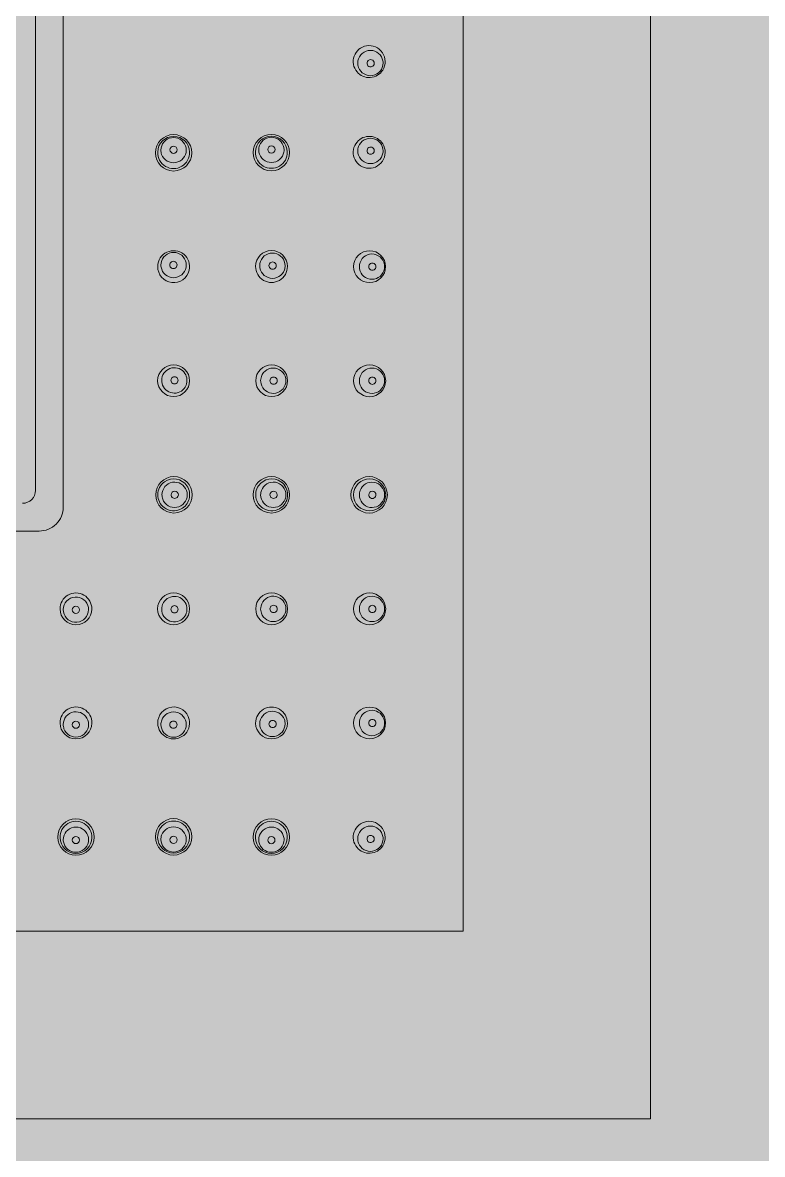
# Model space of a CAD drawing. Header units: metres. Extents: x 8 to 2416, y -346 to 476.
# Drawn here: x 134.64 to 134.7101, y -171.5554 to -171.4482 of the extents above; entities that cross this region are included whole.
import ezdxf

# ---------------------------------------------------------------- set-up
doc = ezdxf.new("R2010")
doc.units = ezdxf.units.M
doc.linetypes.add('0', pattern=[0])
doc.layers.get('0').update_dxf_attribs({"color": 250, "linetype": '0', "lineweight": 20})
doc.layers.add('baños', color=140, linetype='Continuous', lineweight=0)
doc.layers.add('SE-3', color=253, linetype='Continuous', lineweight=5)

# ---------------------------------------------------------------- blocks, each defined once
blk = doc.blocks.new('A$C3bae67db')
at = {"layer": 'baños'}
for p, q in [((0.05567767941755619, 0.142043857970684), (0.05567767969631632, 0.05795731748658994)), ((0.05830638234982644, 0.1404659088862488), (0.05830638234982644, 0.05953413947369057)), ((0.05795743052766511, 0.05567756672882496), (0.1420428246007646, 0.05567756672882496))]:
    blk.add_line(p, q, dxfattribs=at)
for points in [[(0.2000001275641807, 0.2000000241799569), (1.275641352549428e-07, 0.2000000241799569), (1.275641352549428e-07, 2.417995403902751e-08), (0.2000001275641807, 2.417995403902751e-08)], [(0.1822216636463319, 0.1822215602621071), (0.01777859148198413, 0.1822215602621071), (0.01777859148198413, 0.0177784880978038), (0.1822216636463319, 0.0177784880978038)]]:
    blk.add_lwpolyline(points, close=True, dxfattribs=at)
for centre, radius in [((0.03594724761362933, 0.09154160218716001), 0.001726273626168971), ((0.04522373788129563, 0.0915192099047566), 0.001726273626168971), ((0.02668161499421196, 0.05911006940277375), 0.001726273626168971), ((0.03594724761362933, 0.05911304439203136), 0.001726273626168971), ((0.04518573283938032, 0.05911304384883564), 0.001726273626168971), ((0.05448229008286809, 0.04822083048440717), 0.0003427381330779128), ((0.03594764254646954, 0.02668658888557829), 0.001726273626168971), ((0.04522413281413584, 0.0267089811679817), 0.001726273626168971), ((0.0544796976509847, 0.02668658888557829), 0.001726273626168971)]:
    blk.add_circle(centre, radius, dxfattribs=at)
for centre, radius, start, end in [((0.02668835295797045, 0.1001518126118626), 0.001521988814155353, 80.54815256121562, 211.6333361674779), ((0.02655997301460822, 0.1000209591002701), 0.001200817506817739, 359.9068270054257, 160.0843865683467), ((0.02668618238338105, 0.1001681136695467), 0.001506273214753162, 319.5304199536451, 80.36488295535518), ((0.02656214025953751, 0.1000257161674298), 0.001200821812368165, 179.9070834077331, 340.0164505868464), ((0.02655749825337672, 0.1000277860672369), 0.00119617823364954, 160.3514577205625, 180.0058689435308), ((0.02654205190149561, 0.1000024858231754), 0.0003417448353014675, 143.4591566175692, 215.8037251876988), ((0.02654379855423805, 0.1000029991692131), 0.0003434622621792048, 215.7027211554142, 279.638193328027), ((0.02654136459543999, 0.1000020948653102), 0.0003414261719296849, 69.53359209067591, 143.3377727266896), ((0.02654419348707826, 0.1000000241799555), 0.000340463161306216, 279.6564916593664, 353.5617333049892), ((0.02654142169056151, 0.1000001475760754), 0.0003432313649668054, 353.593148223272, 69.65618205706909), ((0.02656461747185723, 0.1000188828871771), 0.001196171468180108, 340.2835028898117, 0.005914314197119606), ((0.02667146049041413, 0.100157168698864), 0.001510474982378461, 212.1423970633514, 320.2087241241978), ((0.02668835295797045, 0.09157016255971584), 0.001521988814155353, 148.3666638325222, 279.4518474387844), ((0.02656214025953751, 0.09169625900414857), 0.001200821812368165, 19.98354941315381, 180.0929165922669), ((0.02667146049041413, 0.09156480647271437), 0.001510474982378461, 39.79127587580216, 147.8576029366485), ((0.02668618238338105, 0.09155386150203171), 0.001506273214753162, 279.6351170446448, 40.46958004635492), ((0.0359481338652845, 0.09158545607456503), 0.001508167584307319, 0.9001850982253351, 179.1011506184335), ((0.03595007576698528, 0.09178627793871996), 0.001202478864778748, 20.04951967974916, 179.640957565026), ((0.04522285162964046, 0.09156306379213319), 0.001508167584307319, 0.8988493815665013, 179.0998149017751), ((0.04522090972771231, 0.09176388565628812), 0.001202478864778748, 0.3590424349740219, 159.9504803202513), ((0.02655749825337672, 0.09169418910434146), 0.00119617823364954, 179.9941310564692, 199.6485422794377), ((0.02655997301460822, 0.09170101607130832), 0.001200817506817739, 199.9156134316533, 0.09317299457435906), ((0.02654205190149561, 0.09171948934840302), 0.0003417448353014675, 144.1962748123012, 216.5408433824311), ((0.02654379855423805, 0.09171897600236534), 0.0003434622621792048, 80.36180667197306, 144.297278844586), ((0.02654136459543999, 0.09171988030626821), 0.0003414261719296849, 216.6622272733104, 290.4664079093241), ((0.02654419348707826, 0.09172195099162295), 0.000340463161306216, 6.438266695010624, 80.3435083406336), ((0.02654142169056151, 0.09172182759550296), 0.0003432313649668054, 290.3438179429309, 6.406851776728248), ((0.02656461747185723, 0.09170309228440132), 0.001196171468180108, 359.9940856858029, 19.71649711018825), ((0.03594817205655865, 0.09155565849399849), 0.001508967363600021, 177.9698192432843, 2.177052033884066), ((0.03593630759562849, 0.09179385885334668), 0.001188687084480606, 180.0022010002266, 199.679499075616), ((0.03594831306529933, 0.09180121625680826), 0.001202472454991783, 199.8169514147223, 359.6410310933491), ((0.03594936246506997, 0.09182744195018344), 0.0003427216785174244, 0.3254488414049065, 179.6683356267581), ((0.03594936267834647, 0.09183137253131335), 0.0003427216785175545, 180.3254488415971, 359.6683356265643), ((0.03596205916572082, 0.09179363503690396), 0.001188702755491038, 0.00229199929753495, 19.91441721779131), ((0.04522281343813894, 0.09153326621159508), 0.001508967363600021, 177.8229479661159, 2.030180756715632), ((0.04520892632920415, 0.09177124275450055), 0.001188702755491038, 160.0855827822091, 179.9977080007025), ((0.04522267242962563, 0.09177882397440484), 0.001202472454991783, 180.358968906651, 340.1830485852777), ((0.04522162302962762, 0.09180504966778003), 0.0003427216785174244, 0.3316643732419094, 179.6745511585951), ((0.04522162281657849, 0.09180898024888151), 0.0003427216785175545, 180.3316643734357, 359.6745511584029), ((0.0452346778990691, 0.09177146657094326), 0.001188687084480606, 340.320500924384, 359.9977989997734), ((0.02663879445433714, 0.08071486925328131), 0.001523564837230641, 0.5726433035474657, 179.4250678076633), ((0.02641404869312147, 0.08073844151624243), 0.00119389333313216, 19.32997812112687, 180.3589489030435), ((0.03593772813631269, 0.0807391002448945), 0.001510641993610608, 0.5139883427186024, 179.4190526749139), ((0.0358497349675222, 0.08082154378626782), 0.001200928035992184, 19.83266307732599, 180.07419896696), ((0.04521341857773997, 0.08073556000089965), 0.001509211767642307, 0.7561059737710158, 193.171467770371), ((0.04521919396050045, 0.0808845148123929), 0.001200928035992184, 359.92580103304, 160.1673369226745), ((0.0266387950550584, 0.0807449452451543), 0.001523560504830024, 180.5561373689593, 359.441573742277), ((0.02642785375608447, 0.0807309041129507), 0.00120767496975197, 179.997253034212, 199.4671047486143), ((0.02641580915472197, 0.08072361626693336), 0.001193893552601191, 199.3299870384885, 0.3617157200806724), ((0.02637921581206548, 0.08073312284150447), 0.0003407760450880885, 359.6804184145589, 180.3259849812832), ((0.02637921602647886, 0.0807292832488109), 0.0003407760450881728, 179.6804184144938, 0.3259849813467099), ((0.02640200394601244, 0.08073115342241621), 0.001207674969753276, 0, 19.46710473996717), ((0.03593772851670884, 0.08073975106810494), 0.001510635915196017, 179.4437361404923, 0.4893048771358387), ((0.03584852868878308, 0.08081998856536288), 0.00119972075021922, 180, 199.6894084976491), ((0.03584887435952488, 0.08082264336539069), 0.001200943033476937, 199.8031047080193, 0.06684714840780348), ((0.03583517325408003, 0.08083529007316415), 0.0003424123588573842, 0.09251265869286474, 180.098022152865), ((0.03583517330887709, 0.08083525714891593), 0.0003424123588572697, 180.092512941707, 0.09802186985085153), ((0.03585009761011726, 0.08082410843922716), 0.001199718968097798, 359.996946844907, 19.72332169044389), ((0.04521488791849926, 0.0807235303286653), 0.001507949430811743, 192.7136886774853, 1.213885066650693), ((0.04521883131813276, 0.08088707946535223), 0.001199718968097798, 160.2766783095566, 180.003053155093), ((0.04522005456849776, 0.08088561439151576), 0.001200943033476937, 179.9331528515922, 340.1968952919807), ((0.04523375561914555, 0.08089822817506942), 0.0003424123588572697, 179.9019781301492, 359.907487058293), ((0.04523375567394261, 0.08089826109928921), 0.0003424123588573842, 359.901977847135, 179.9074873413072), ((0.04522040023923957, 0.08088295959148795), 0.00119972075021922, 340.3105915023508, 0), ((0.02663785287288967, 0.06990449094419304), 0.001523803867774046, 0.5837768436947157, 179.4152251325285), ((0.02641135372616965, 0.06992796325499384), 0.001193765217027741, 19.32207136788142, 180.363403610891), ((0.03592147547076685, 0.0699164227274558), 0.001515211808342921, 0.2639760559234214, 179.7336847053708), ((0.03576870870299764, 0.06992829059921846), 0.001198002720139636, 19.54098254232316, 180.1675718781783), ((0.04521661609644845, 0.06991782276838521), 0.001515211808342921, 0.2663152946292405, 179.7360239440766), ((0.04515062373750744, 0.0699568173096985), 0.001201160737011495, 8.702909777498146, 147.083439894491), ((0.02663785314141798, 0.06993530191010322), 0.001523801172583426, 180.5737534540958, 359.4252485220948), ((0.02642540357485679, 0.06992033411847487), 0.001207791056576054, 179.9972663805075, 199.4636292666918), ((0.02641315858907411, 0.06991287854847528), 0.001193765215403577, 199.3220712593838, 0.3634045924781659), ((0.02637626643670821, 0.06992244650129109), 0.0003407458622599414, 6.35093158794635e-11, 180.3292931579268), ((0.02637627761235173, 0.06991855748261955), 0.0003407568798300127, 179.6753688899595, 0.6539242679389679), ((0.02639910873629425, 0.06992050768513636), 0.001207791059114692, 359.9972673894018, 19.46362924008471), ((0.03592147574657112, 0.06992993397795644), 0.001515209523409549, 180.2445972809356, 359.7530634803589), ((0.0357750706611828, 0.06992475512336327), 0.001204359554630129, 179.9984916965057, 199.6016971446696), ((0.03576950751128471, 0.06992142645620092), 0.001198002774692498, 199.5409847640694, 355.6504272075318), ((0.03574472805278539, 0.06992601719741387), 0.0003418119665339049, 359.8552793012769, 180.1515735499855), ((0.03574472815851415, 0.06992424958366072), 0.0003418119665338834, 179.8552793012768, 0.1515735499854856), ((0.03575830528255075, 0.06992369197802972), 0.001209345381516621, 355.5836531630928, 19.58144326290626), ((0.04521661582064418, 0.06993133401888585), 0.001515209523409549, 180.2469365196411, 359.7554027190644), ((0.04515062373796219, 0.06995681731003955), 0.001201160736598691, 147.0834398431394, 202.9431687113484), ((0.04513443505627812, 0.06996453574685901), 0.0003418119665339049, 359.8484264500146, 180.1447206987231), ((0.04513443495054936, 0.06996276813313429), 0.0003418119665338834, 179.8484264500145, 0.1447206987231602), ((0.0451506237447834, 0.06995681730833425), 0.001201160729709154, 337.4823809651802, 8.702909875497744), ((0.04515068339353867, 0.06994075317171777), 0.001195045438537086, 202.2327774254911, 338.1927723495052), ((0.02663749679047989, 0.05909463270600313), 0.001523851350039296, 0.6758761340693334, 179.3241238659307), ((0.02641017567405335, 0.05911712667733227), 0.001194191915340333, 19.33760330570228, 180.2167987931732), ((0.03591265801626697, 0.05911199368500419), 0.001506496842203655, 124.7857401868107, 179.8634882159922), ((0.03576765534033122, 0.0591165537403775), 0.001197933953633447, 19.53380777511786, 180.0464278997821), ((0.0359213165556671, 0.05910265471146303), 0.001519107682017091, 34.99352015297599, 124.8529971412083), ((0.04521166389734255, 0.0591026541682389), 0.001519107682017091, 55.14700285879205, 145.006479847024), ((0.04512488135171999, 0.05911655319718179), 0.001197933953633447, 359.9535721002179, 160.4661922248826), ((0.04522032243674268, 0.05911199314178006), 0.001506496842203655, 0.1365117840094399, 55.21425981318936), ((0.02663749679047989, 0.05912541375760938), 0.00152379913724904, 180.4815084169715, 359.5184915830285), ((0.02645187154073803, 0.05911710585524688), 0.001235887417606161, 180.2085192358104, 199.3517278304571), ((0.02641232233166058, 0.05910248952150354), 0.001193729488785252, 199.3188369199419, 0.4856673573453209), ((0.02637532323613279, 0.05910812361750217), 0.0003407503923429775, 179.2459407059764, 0.7540592940239689), ((0.02637532323613279, 0.05911203987426106), 0.0003407213562947965, 0.09554321621105726, 179.904456783789), ((0.02639817419524526, 0.05911012616163802), 0.001207837290240649, 0.117732210926182, 19.46243199853305), ((0.03591267946192467, 0.05911417655911677), 0.001506514668338149, 179.9465090414367, 233.3634980655736), ((0.03577415512106974, 0.05911301402309377), 0.001204436081000226, 179.8777905912389, 199.5997612235822), ((0.03576849450971942, 0.05910953863999779), 0.001197938431549503, 199.5339883266693, 0.1676395697615085), ((0.03574353055589974, 0.05911215398148428), 0.0003418063086853633, 179.425190946863, 0.5748090531370391), ((0.03574353055589974, 0.05911394643643675), 0.0003417930261405343, 0.274348252858073, 179.7256517471419), ((0.03576199303163641, 0.05911307363205864), 0.001204434782080665, 359.9985732522038, 19.5997665278087), ((0.03593418548073579, 0.05911321522378543), 0.001502509496179472, 344.5768361970892, 34.94504382611471), ((0.04519879497227386, 0.0591132146805613), 0.001502509496179472, 145.0549561738853, 195.4231638029107), ((0.04512404218233179, 0.05910953809677366), 0.001197938431549503, 179.8323604302385, 340.4660116733306), ((0.0451305436604148, 0.05911307308886293), 0.001204434782080665, 160.4002334721913, 180.0014267477962), ((0.04511300602937673, 0.05911215343826015), 0.0003418063086853633, 179.425190946863, 0.5748090531370391), ((0.04511300602937673, 0.05911394589321262), 0.0003417930261405343, 0.274348252858073, 179.7256517471419), ((0.04522030099108498, 0.05911417601592106), 0.001506514668338149, 306.6365019344265, 0.05349095856325577), ((0.04511838157098147, 0.05911301347989806), 0.001204436081000226, 340.4002387764178, 0.1222094087611261), ((0.05953425239812304, 0.05953413947369057), 0.001227870048324664, 180.000000010199, 269.9999999974336), ((0.03592152982376184, 0.05912540192587912), 0.00152080370815291, 233.3483046535347, 297.3395724069397), ((0.03592799330474783, 0.05911557479759821), 0.001509106328667489, 297.2929389141258, 344.5530000480819), ((0.04520498714826182, 0.0591155742544025), 0.001509106328667489, 195.4469999519176, 242.7070610858742), ((0.04521145062924781, 0.05912540138265499), 0.00152080370815291, 242.6604275930603, 306.6516953464651), ((0.05795630335677515, 0.05795619038922695), 0.002278623939186942, 179.9716592442715, 270.0283426059618), ((0.02663785314141798, 0.04828991417337747), 0.001523801172583426, 0.5747514779052038, 179.4262465459042), ((0.02641315858907411, 0.04831233753500541), 0.001193765215403577, 359.6365954075218, 160.6779287406167), ((0.03592147574657112, 0.04830123208403947), 0.001515209523409549, 0.2469365196410936, 179.7554027190644), ((0.03576950751128471, 0.04830973960579499), 0.001198002774692498, 4.349572792468204, 160.4590152359306), ((0.04521661582064418, 0.04829983204311006), 0.001515209523409549, 0.244597280935595, 179.7530634803589), ((0.04515068339353867, 0.04829041289027813), 0.001195045438537086, 21.80722765049478, 157.7672225745089), ((0.05447950815821834, 0.04830535329136509), 0.001508196546264781, 359.5063520397071, 180.4925711315599), ((0.05448327261931674, 0.04823226595558694), 0.001200198361899698, 180.0407498063049, 160.2387492971683), ((0.02663785287288967, 0.04832072513925922), 0.001523803867774046, 180.5847748674714, 359.4162231563053), ((0.02641135372616965, 0.04829725282848685), 0.001193765217027741, 179.636596389109, 340.6779286321186), ((0.02642540357485679, 0.04830488196500582), 0.001207791056576054, 160.5363707333086, 180.0027336194925), ((0.02637627761235173, 0.04830665860086114), 0.0003407568798300127, 359.346075732061, 180.3246311100405), ((0.02637626643670821, 0.0483027695821896), 0.0003407458622599414, 179.6707068420732, 359.9999999999364), ((0.02639910873629425, 0.04830470839834433), 0.001207791059114692, 340.5363707599157, 0.002732610598238034), ((0.03592147547076685, 0.04831474333454011), 0.001515211808342921, 180.2663152946292, 359.7360239440766), ((0.03576870870299764, 0.04830287546277745), 0.001198002720139636, 179.8324281218217, 340.4590174576773), ((0.0357750706611828, 0.04830641093863264), 0.001204359554630129, 160.3983028553304, 180.0015083034943), ((0.03574472815851415, 0.04830691647830676), 0.0003418119665338834, 359.8484264500146, 180.1447206987231), ((0.03574472805278539, 0.04830514886458204), 0.0003418119665339049, 179.8484264500145, 0.1447206987231602), ((0.03575830528255075, 0.04830747408396618), 0.001209345381516621, 340.4185567370955, 4.416346836907536), ((0.04521661609644845, 0.0483133432936107), 0.001515211808342921, 180.2639760559234, 359.7336847053708), ((0.04515062373796219, 0.04827434875192793), 0.001201160736598691, 157.0568312886521, 212.9165601568606), ((0.04513443495054936, 0.04826839792886162), 0.0003418119665338834, 359.8552793012769, 180.1515735499855), ((0.04513443505627812, 0.04826663031510847), 0.0003418119665339049, 179.8552793012768, 0.1515735499854856), ((0.0451506237447834, 0.04827434875366166), 0.001201160729709154, 351.2970901245022, 22.51761903481985), ((0.05447950813184299, 0.04830256055384652), 0.001508175096699564, 180.3864785172691, 359.6124446539787), ((0.05441135045814782, 0.04825181414821245), 0.001128460337495796, 160.0025846814546, 181.0359251744131), ((0.04515062373750744, 0.04827434875229741), 0.001201160737011495, 212.9165601055094, 351.2970902225019), ((0.0266387950550584, 0.03748027083832639), 0.001523560504830024, 0.5584262577229699, 179.4438626310407), ((0.02641580915472197, 0.0375015998165189), 0.001193893552601191, 359.6382842799194, 160.6700129615116), ((0.03593772851670884, 0.03749141499386255), 0.001510635915196017, 359.5106951228642, 180.5562638595077), ((0.03584887435952488, 0.03740852269660522), 0.001200943033476937, 359.9331528515922, 160.1968952919807), ((0.04521488791849926, 0.0375076357333306), 0.001507949430811743, 358.7861149333493, 167.2863113225147), ((0.05447967492748695, 0.03750705970290014), 0.001508573317714411, 358.8207356911439, 181.1783762100055), ((0.02642785375608447, 0.03749431197052999), 0.00120767496975197, 160.5328952513857, 180.002746965788), ((0.02637921602647886, 0.03749593283466979), 0.0003407760450881728, 359.6740150186533, 180.3195815855062), ((0.03584852868878308, 0.03741117749663303), 0.00119972075021922, 160.3105915023508, 180), ((0.03583517330887709, 0.03739590891305156), 0.0003424123588572697, 359.9019781301491, 179.907487058293), ((0.04521341857773997, 0.03749560606109625), 0.001509211767642307, 166.828532229629, 359.243894026229), ((0.04522005456849776, 0.03734555167048015), 0.001200943033476937, 19.80310470801976, 180.0668471484078), ((0.04523375561914555, 0.03733293788692649), 0.0003424123588572697, 0.09251294170702966, 180.0980218698508), ((0.04522040023923957, 0.03734820647050796), 0.00119972075021922, 0, 19.68940849764915), ((0.05447514442696821, 0.0373544915322519), 0.001195992791243886, 160.2964487053675, 179.9991928352202), ((0.05448032528509295, 0.03735122465544904), 0.00120197248215199, 0.1605960866830021, 160.2331046607047), ((0.05448089276453949, 0.03733025109221089), 0.0003427171174496419, 0.1454795033560317, 179.8585834045856), ((0.02663879445433714, 0.03751034683017096), 0.001523564837230641, 180.5749321923367, 359.4273566964541), ((0.02641404869312147, 0.03748677456723826), 0.00119389333313216, 179.6410510969565, 340.6700218788732), ((0.02637921581206548, 0.0374920932419478), 0.0003407760450880885, 179.6740150187168, 0.3195815854410826), ((0.02640200394601244, 0.03749406266106448), 0.001207674969753276, 340.5328952600324, 0), ((0.03593772813631269, 0.03749206581710141), 0.001510641993610608, 180.5809473250861, 359.4860116572814), ((0.0358497349675222, 0.03740962227572808), 0.001200928035992184, 179.92580103304, 340.1673369226745), ((0.03583517325408003, 0.03739587598883176), 0.0003424123588573842, 179.9019778471349, 359.9074873413071), ((0.03585009761011726, 0.03740705762276875), 0.001199718968097798, 340.2766783095561, 0.003053155092960894), ((0.04521883131813276, 0.03734408659664368), 0.001199718968097798, 179.996946844907, 199.7233216904439), ((0.04521919396050045, 0.03734665124960301), 0.001200928035992184, 199.8326630773255, 0.07419896695995848), ((0.04523375567394261, 0.03733290496270669), 0.0003424123588573842, 180.0925126586928, 0.09802215286506169), ((0.05447967483312688, 0.03749472655624331), 0.001508369991397104, 180.7099927432195, 359.2891192542868), ((0.05448111998019023, 0.03735787038669613), 0.001201973046303671, 180.1602606542332, 340.0846719199311), ((0.05448089270360335, 0.03733196717152154), 0.000342717117449731, 180.1454795032274, 359.8585834046492), ((0.05448629616487644, 0.03735461103354609), 0.001195996880989198, 340.1470106921285, 359.9991694389859), ((0.02668835295797045, 0.02665505352376485), 0.001521988814155353, 80.54815256121559, 211.6333361674778), ((0.02668618238338105, 0.02667135458144898), 0.001506273214753162, 319.5304199536452, 80.36488295535528), ((0.03594856698939886, 0.02667253257871138), 0.001508967363600021, 357.8229479661159, 182.0301807567156), ((0.04522320837097915, 0.02669492486114322), 0.001508967363600021, 357.9698192432843, 182.1770520338841), ((0.05447989808065223, 0.02667391343092262), 0.001508910434373833, 357.9993150835639, 182.0003996025396), ((0.02655749825337672, 0.02653102697913923), 0.00119617823364954, 160.3514577205627, 180.0058689435308), ((0.02655997301460822, 0.02652420001217237), 0.001200817506817739, 359.9068270054257, 160.0843865683467), ((0.02654136459543999, 0.02650533577721248), 0.0003414261719296849, 69.53359209067597, 143.3377727266896), ((0.02654142169056151, 0.02650338848794931), 0.0003432313649668054, 353.5931482232722, 69.65618205706912), ((0.0359367025284687, 0.0264343322193632), 0.001188687084480606, 160.3205009243844, 179.9977989997734), ((0.03594870799813954, 0.02642697481593004), 0.001202472454991783, 0.3589689066509878, 160.1830485852777), ((0.04522306736246584, 0.02644936709833345), 0.001202472454991783, 19.81695141472233, 179.641031093349), ((0.04523507283190931, 0.02645672450179504), 0.001188687084480606, 0.002201000226615922, 19.679499075616), ((0.05446754951820232, 0.02643883786970136), 0.001188978101211688, 160.3206322798202, 179.9979251928167), ((0.05447933488515311, 0.02643194665406767), 0.001202398407140004, 0.3318408663501854, 160.2005550083285), ((0.02656214025953751, 0.02652895707930369), 0.001200821812368165, 179.9070834077331, 340.0164505868466), ((0.02667146049041413, 0.0266604096107379), 0.001510474982378461, 212.1423970633519, 320.2087241241978), ((0.02654205190149561, 0.02650572673504925), 0.0003417448353014675, 143.4591566175694, 215.8037251876988), ((0.02654379855423805, 0.02650624008111535), 0.0003434622621792048, 215.7027211554145, 279.6381933280271), ((0.02654419348707826, 0.02650326509185774), 0.000340463161306216, 279.6564916593664, 353.561733304989), ((0.02656461747185723, 0.02652212379907937), 0.001196171468180108, 340.2835028898117, 0.005914314197119606), ((0.03594852879812471, 0.02664273499817327), 0.001508167584307319, 180.8988493815665, 359.0998149017747), ((0.03595047069982549, 0.02644191313401834), 0.001202478864778748, 180.359042434974, 339.9504803202509), ((0.03594975761118668, 0.02639681854142495), 0.0003427216785175545, 0.3316643734356975, 179.6745511584029), ((0.03594975739791018, 0.02640074912255486), 0.0003427216785174244, 180.3316643732419, 359.6745511585951), ((0.03596245409856103, 0.02643455603583433), 0.001188702755491038, 340.0855827822086, 359.9977080007025), ((0.04522324656248067, 0.02666512728060511), 0.001508167584307319, 180.9001850982253, 359.1011506184335), ((0.04520932126204436, 0.02645694831823775), 0.001188702755491038, 180.0022919992975, 199.9144172177913), ((0.04522130466055252, 0.02646430541645017), 0.001202478864778748, 200.0495196797492, 359.640957565026), ((0.0452220177494187, 0.02641921082382837), 0.0003427216785175545, 0.325448841597066, 179.6683356265643), ((0.04522201796246783, 0.02642314140495827), 0.0003427216785174244, 180.3254488414049, 359.6683356267581), ((0.05447989800812003, 0.02664483174987353), 0.001508175294152605, 180.8961877184803, 359.1035269676771), ((0.05448101657564486, 0.02644619958888583), 0.001202467430117421, 180.3487255595719, 339.9526601246038), ((0.05448018144100253, 0.02640175909308695), 0.0003427214496676189, 0.3212440237048805, 179.6801582375024), ((0.05448018139393618, 0.02640559380273189), 0.0003427214496652206, 180.3212439525, 359.6801583086421), ((0.05449272013104611, 0.02643895539338459), 0.001188992995398989, 340.0872666414435, 359.9978397821129)]:
    blk.add_arc(centre, radius, start, end, dxfattribs=at)
blk = doc.blocks.new('PL BASE 1N NASAS 09')
at = {"layer": 'baños', "xscale": -1}
blk.add_blockref('A$C3bae67db', (-107.0986146386241, -36.00921330538304), dxfattribs=at)
blk = doc.blocks.new('PL MUEBLES 1N NASAS 09')
at = {"layer": 'baños'}
blk.add_blockref('PL BASE 1N NASAS 09', (162.2615445691817, 88.20329366328178), dxfattribs=at)

msp = doc.modelspace()

# ---------------------------------------------------------------- hatches: boundary and pattern name
at = {"layer": 'SE-3', "true_color": 0xffc78f, "transparency": 33554483}
h = msp.add_hatch(color=31, dxfattribs=at)
h.dxf.hatch_style = 1
edge = h.paths.add_edge_path()
edge.add_line((135.2470650019976, -174.5425323919423), (135.8670650019994, -174.5425323919426))
edge.add_arc((135.8398570212067, -174.4702164036561), 0.07726497512231931, 290.6181778509367, 358.2823234869184)
edge.add_line((135.9170872780942, -174.4725323919427), (135.9170872780927, -171.033458629751))
edge.add_arc((135.8770872780927, -171.033458629751), 0.03999999999999204, 359.9999999999592, 450)
edge.add_line((135.8770872780927, -170.993458629751), (135.8570872780927, -170.993458629751))
edge.add_arc((135.8570872780927, -170.9534586297511), 0.03999999999999204, 179.9999999999593, 270.0000000000407, ccw=False)
edge.add_line((135.8170872780927, -170.953458629751), (135.817087276365, -170.8325323969096))
edge.add_arc((135.8570872858352, -170.8325323978462), 0.04000000947021932, 90.00001656163789, 179.9999986584067, ccw=False)
edge.add_line((135.857087274273, -170.7925323883759), (135.1770941048181, -170.792532453311))
edge.add_arc((135.1770941177566, -170.832532453311), 0.03999999999999414, -4.069988790433854e-11, 90.00001853303621, ccw=False)
edge.add_line((135.2170941177566, -170.832532453311), (135.2170125812284, -170.9550851526766))
edge.add_arc((135.1770941177566, -170.9525324533109), 0.04000000000000661, 269.9999690553301, 356.3410410046843, ccw=False)
edge.add_line((135.1770940961531, -170.992532453311), (134.8569688400982, -170.99253212294))
edge.add_arc((134.8570811027141, -170.9525322804762), 0.04000000000035375, 180.0000000004885, 269.8391954366308, ccw=False)
edge.add_line((134.8170811027138, -170.9525322804765), (134.8170811027138, -170.8325322804765))
edge.add_arc((134.8570811027138, -170.8325322804765), 0.03999999999999204, 93.18960480661752, 180, ccw=False)
edge.add_line((134.8548554884491, -170.7925942454579), (134.1770649872409, -170.7925322689125))
edge.add_arc((134.1770649972803, -170.8325322689124), 0.03999999999993646, -8.151346264639869e-11, 90.00001438038191, ccw=False)
edge.add_line((134.2170649972802, -170.8325322689124), (134.2170649831295, -170.9525323933368))
edge.add_arc((134.1753983191816, -170.9516990566214), 0.04167499651626051, 258.4653880250213, 358.85423243822544, ccw=False)
edge.add_arc((134.1587295967958, -171.033363134084), 0.0416728760437458, 78.46188951969302, 178.8577375352151)
edge.add_line((134.1170650019971, -171.0325323886199), (134.1170650019994, -173.1625323919425))
edge.add_line((134.1170650019994, -173.1625323919425), (134.1170650019972, -174.5025323919398))
edge.add_arc((134.1570650019972, -174.5025323919429), 0.03999999999999204, 179.9999999956032, 270)
edge.add_line((134.1570650019972, -174.5425323919428), (135.2470650019976, -174.5425323919423))

# ---------------------------------------------------------------- block references
msp.add_blockref('PL MUEBLES 1N NASAS 09', (79.53659163735571, -223.7461072519716))

doc.saveas('drawing.dxf')
